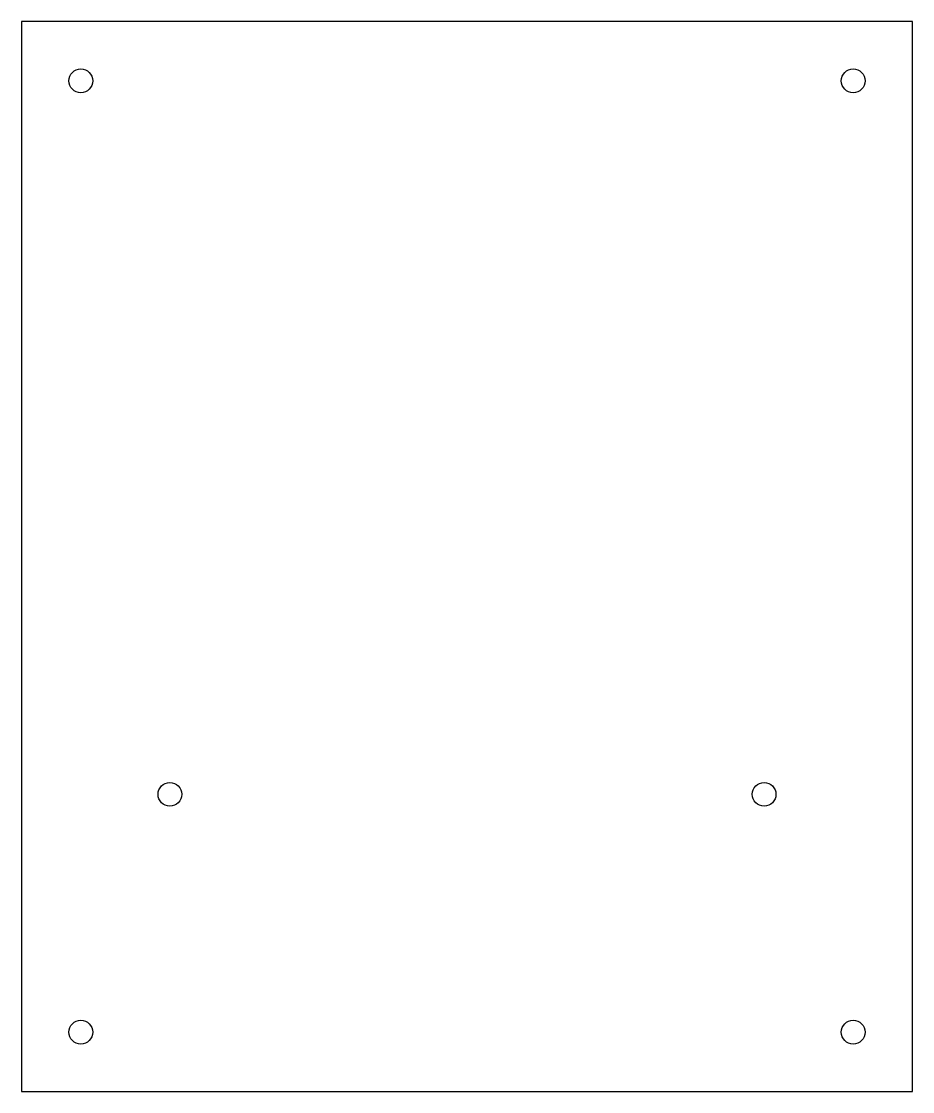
# Model space of a CAD drawing. Header units: millimetres. Extents: x -37.7 to 37.3, y -7 to 83.
import ezdxf

# ---------------------------------------------------------------- set-up
doc = ezdxf.new("R2010")
doc.units = ezdxf.units.MM
doc.layers.get('0').update_dxf_attribs({"linetype": 'CONTINUOUS'})

msp = doc.modelspace()

# ---------------------------------------------------------------- linework, layer by layer
msp.add_lwpolyline([(-37.725, 83), (-37.725, -7), (37.275, -7), (37.275, 83)], close=True)
for centre in [(-32.725, 78), (32.275, 78), (-25.225, 18), (24.775, 18), (-32.725, -2), (32.275, -2)]:
    msp.add_circle(centre, 1)

doc.saveas('drawing.dxf')
